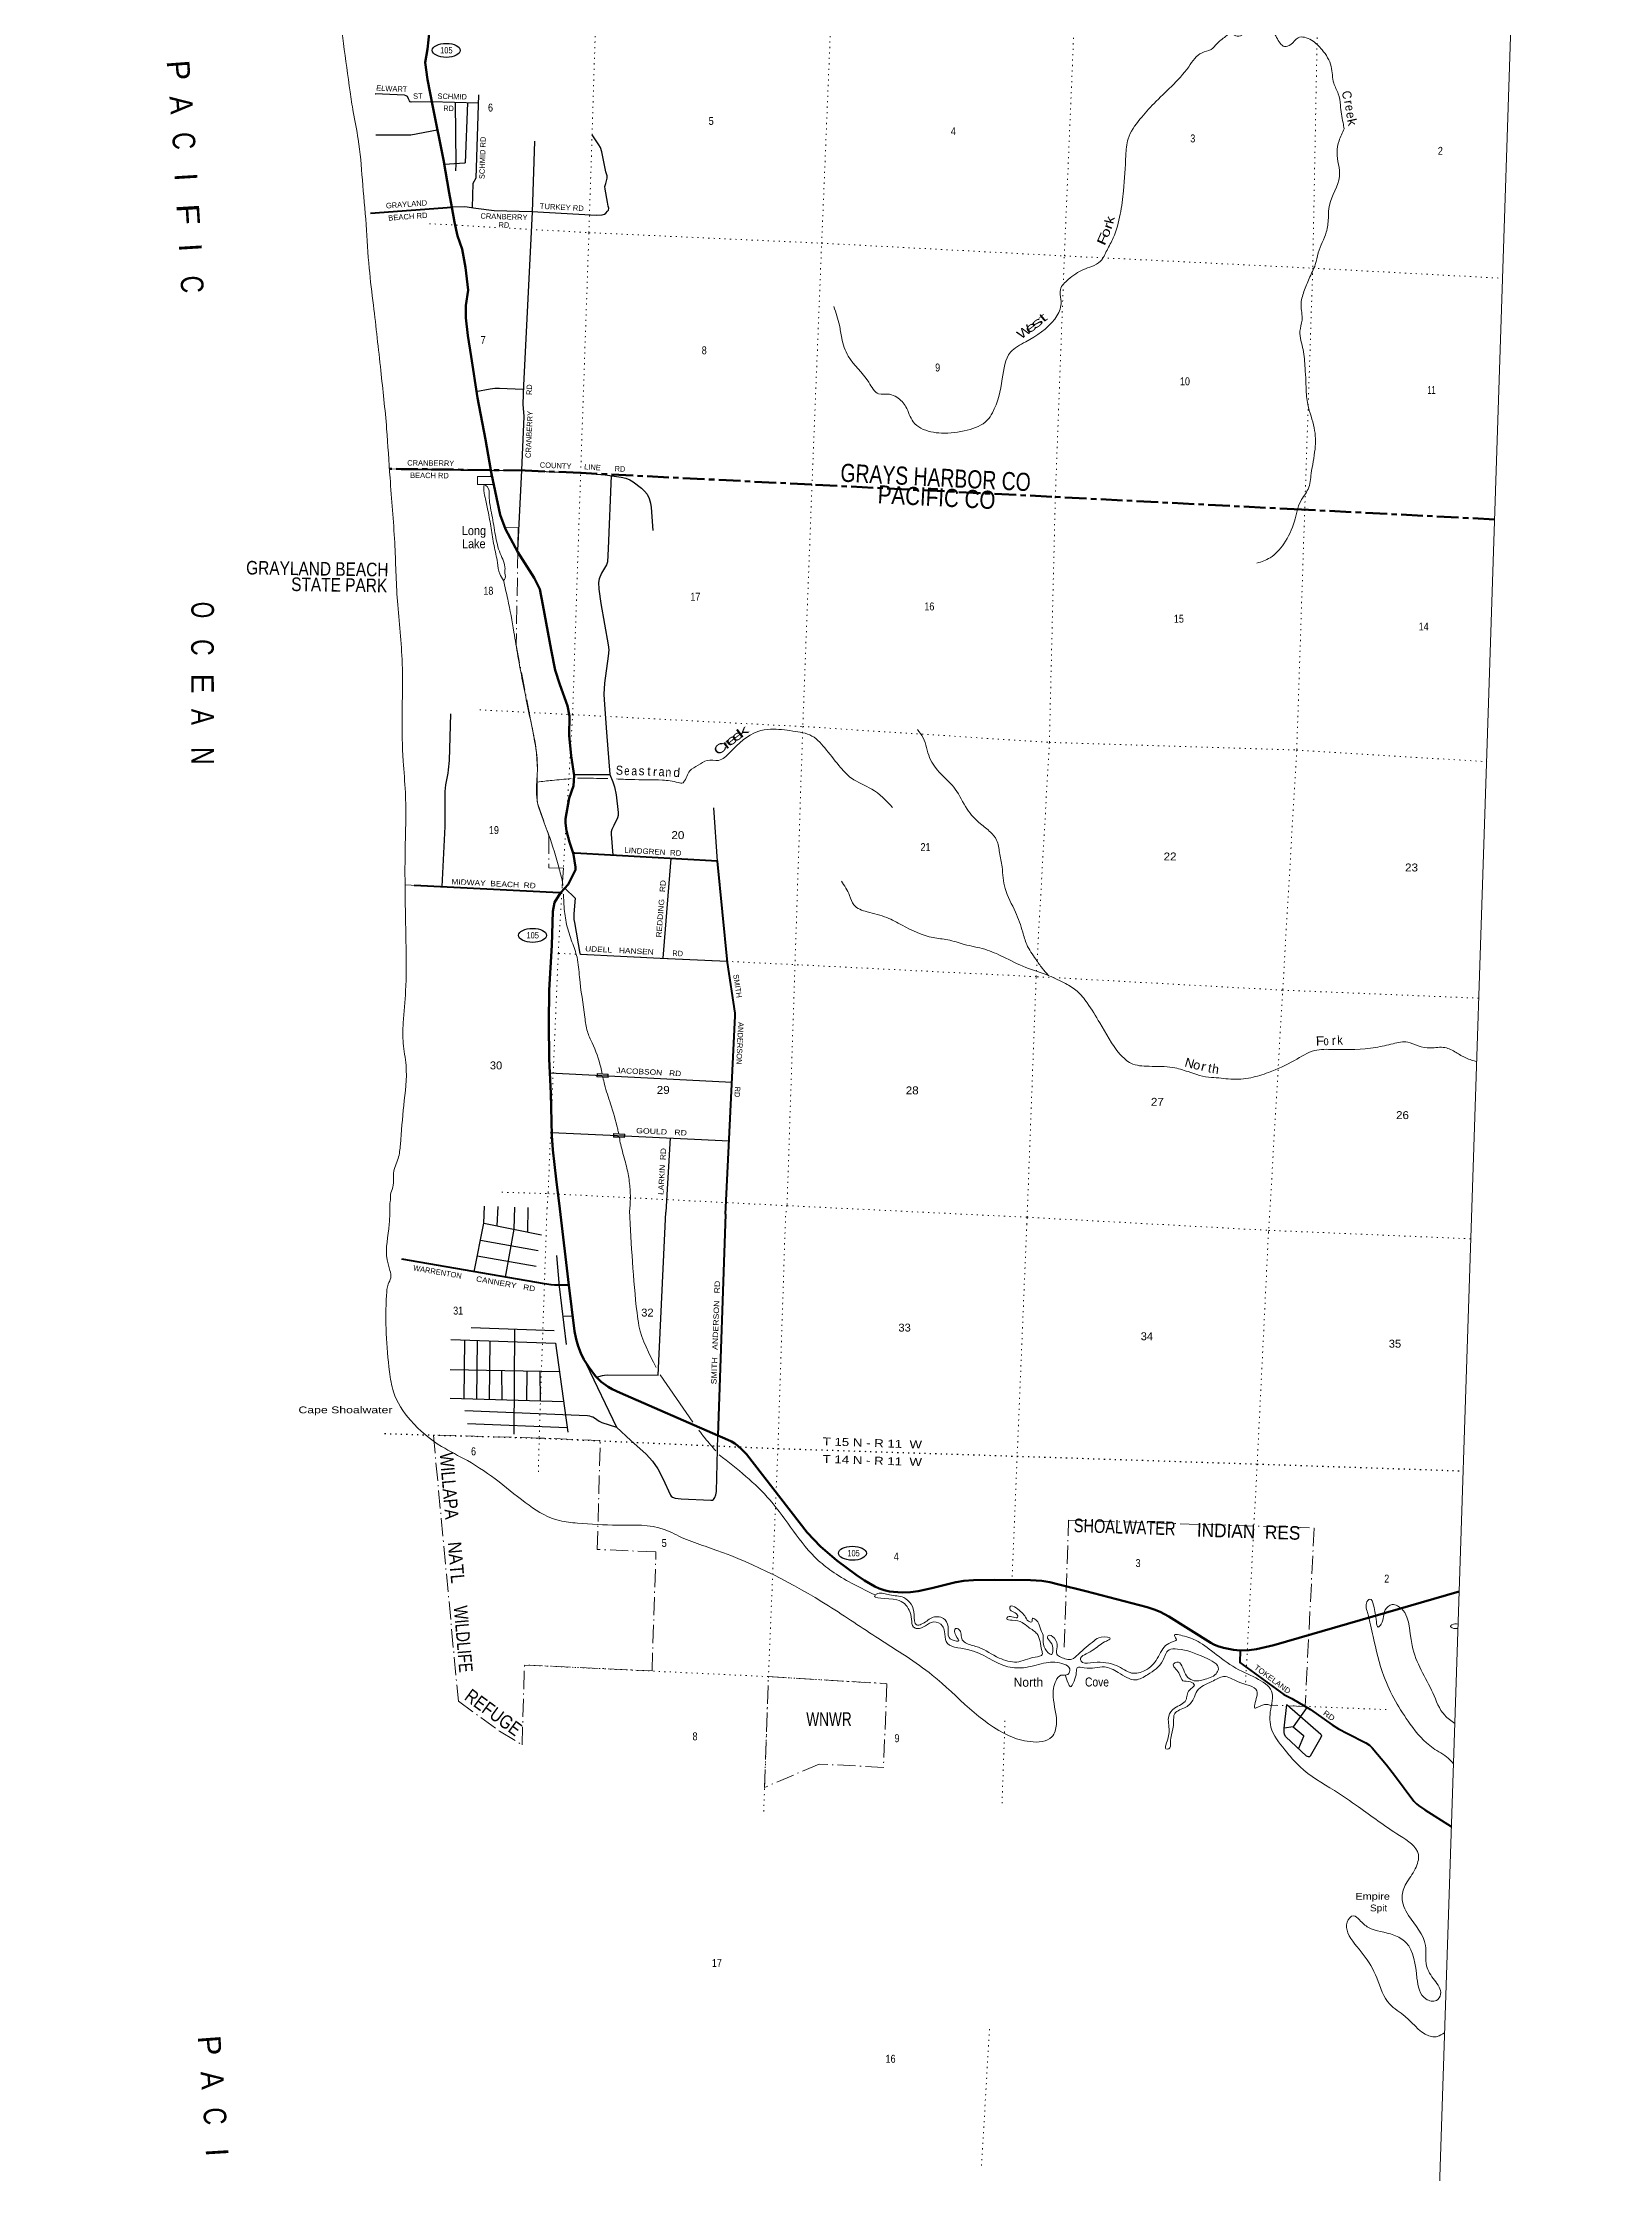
# Model space of a CAD drawing. Header units: feet. Extents: x -820980 to -751810, y -353855 to -168743.
# Drawn here: x -786395 to -751810, y -283050 to -235966 of the extents above; entities that cross this region are included whole.
import ezdxf
from ezdxf.enums import TextEntityAlignment as Align

# ---------------------------------------------------------------- set-up
doc = ezdxf.new("R2010")
doc.units = ezdxf.units.FT
doc.header["$LTSCALE"] = 80
for name, pattern in [('DOT_DASHED', [7.7, 5, -1.2, 0.3, -1.2]), ('DOTTED', [1.5, 0.3, -1.2]), ('LONG_DASH_SHORT_DASH', [9.9, 6, -1.2, 1.5, -1.2])]:
    doc.linetypes.add(name, pattern=pattern)
for name, color, linetype, lineweight in [('11', 7, 'LONG_DASH_SHORT_DASH', 60), ('17', 7, 'Continuous', 25), ('23', 7, 'Continuous', 70), ('26', 7, 'Continuous', 40), ('29', 7, 'Continuous', 25), ('31', 7, 'Continuous', 13), ('39', 7, 'Continuous', 13), ('4', 7, 'Continuous', 13), ('44', 7, 'DOT_DASHED', 13), ('6', 7, 'DOTTED', 25), ('7', 7, 'DOTTED', 13)]:
    doc.layers.add(name, color=color, linetype=linetype, lineweight=lineweight)
for name, color, linetype in [('12', 7, 'Continuous'), ('27', 7, 'Continuous'), ('30', 7, 'Continuous'), ('41', 7, 'Continuous'), ('42', 7, 'Continuous')]:
    doc.layers.add(name, color=color, linetype=linetype)

msp = doc.modelspace()

# ---------------------------------------------------------------- linework, layer by layer
at = {"layer": '11'}
msp.add_line((-775725.71, -245420.75), (-778729.5, -245382.99), dxfattribs=at)
msp.add_lwpolyline([(-754306.38, -246500.96), (-758573.43, -246283.94), (-764085.97, -246001.03), (-769389.8, -245731.93), (-774502.95, -245473.96), (-775725.71, -245420.75)], dxfattribs=at)
at = {"layer": '17'}
for centre in [(-777473.61, -236136.52), (-775565.72, -255692.48), (-768496.96, -269346)]:
    msp.add_ellipse(centre, major_axis=(309.24, -1), ratio=0.500121, dxfattribs=at)
at = {"layer": '23'}
msp.add_line((-774966.5, -261732.9), (-774760.59, -263423.14), dxfattribs=at)
for points in [[(-777350.86, -239598.41), (-777410.2, -239281.95), (-777537.55, -238558.7), (-777769.87, -237384.36), (-777889.64, -236778), (-777936.07, -236408.7), (-777887.49, -236107.92), (-777846.6, -235696.29)], [(-776486.27, -245413.72), (-776605.42, -244733.19), (-776784.91, -243815.59), (-776920.3, -242903), (-776996.86, -242438.46), (-777042.86, -242049.05), (-777042.99, -241771.34), (-776987.62, -241434.48), (-777045.33, -240934.14), (-777119.2, -240532.04), (-777223.4, -240233.91), (-777287.44, -239936.67), (-777350.86, -239598.41)], [(-774666.82, -253876.23), (-774746.33, -253630.81), (-774816.53, -253380.65), (-774839.95, -253212.18), (-774839.75, -253120.54), (-774755.85, -252658.62), (-774661.75, -252391.04), (-774648.85, -252161.91), (-774709.98, -251727.9), (-774758.68, -251276.05), (-774747.58, -250847.65), (-774797.04, -250621.17), (-774965.83, -250146.54), (-775067.73, -249834.38), (-775156.68, -249385.66), (-775338.57, -248391.55), (-775407.56, -248043.89), (-775530.83, -247791.63), (-775892.59, -247224.19), (-776165.15, -246715.06), (-776279.06, -246400.62), (-776472.78, -245490.76), (-776486.27, -245413.72)], [(-774946.68, -254751.57), (-774942.81, -254745.35), (-774778.36, -254571.9), (-774616.89, -254244.6), (-774613.44, -254187.16), (-774657.68, -253904.44), (-774666.82, -253876.23)], [(-774966.5, -261732.9), (-775041.07, -261082.19), (-775115.67, -260430.54), (-775141.07, -260112.02), (-775163.67, -259187.84), (-775201.6, -258418.27), (-775207.01, -257631.31), (-775195.67, -256907.1), (-775142.4, -255912.15), (-775116.49, -255164.11), (-775082.22, -254969.67), (-774946.68, -254751.57)], [(-774760.59, -263423.14), (-774636.42, -264442.38), (-774602.65, -264613.69), (-774556.29, -264768.49), (-774500.53, -264924.67), (-774431.11, -265063.57), (-774314.06, -265244.53), (-774171.98, -265431.12), (-774052.11, -265559.95), (-773896.71, -265671.01), (-773806.22, -265717.79), (-773630.33, -265804.29), (-771473.04, -266744.06)], [(-771473.04, -266744.06), (-771319.8, -266810.81), (-771171.78, -266878.28), (-771094.08, -266924.93), (-771034.2, -266969.18), (-770929.81, -267058.2), (-770839.88, -267157.37), (-769494.42, -268890.95), (-769200.58, -269198.46), (-768844.38, -269505.58), (-768416.06, -269824.63), (-768229.28, -269951.42), (-768000.21, -270080.97), (-767905.17, -270122.45), (-767794.18, -270160.22), (-767678.74, -270189.09), (-767587.72, -270202.42), (-767394.59, -270215.75), (-767212.91, -270208.09), (-767039.41, -270184.65), (-766737.5, -270120.23), (-766207.34, -269982.63), (-766205.33, -269982.68), (-766031.57, -269955.86), (-765817.96, -269938.41), (-765351.06, -269930.41), (-764560.71, -269938.86), (-764307.73, -269957.51), (-764131.31, -269986.96), (-763937.53, -270033.54), (-763333.95, -270186.07), (-761981.11, -270537.19), (-761825.93, -270587.81), (-761691.62, -270642.24), (-761505.56, -270740.74), (-760571.14, -271326.53), (-760510.63, -271361.93), (-760417.39, -271401.92), (-760293.07, -271437.46), (-760071.08, -271481.88), (-759923.27, -271493.56)], [(-759923.27, -271493.56), (-759902.37, -271495.21), (-759729.22, -271486.33), (-759562.87, -271465.42), (-759182.45, -271378.7), (-755088.79, -270192.58)]]:
    msp.add_lwpolyline(points, dxfattribs=at)
at = {"layer": '26'}
for p, q in [((-779144.14, -239736.63), (-777350.86, -239598.41)), ((-778472.32, -245392.21), (-776486.27, -245413.72)), ((-771298, -261856.99), (-771473.04, -266744.06))]:
    msp.add_line(p, q, dxfattribs=at)
for points in [[(-771298, -261856.99), (-771089.82, -257470.82), (-771090.59, -257412.44), (-771253.76, -256293.97), (-771481.5, -254051.16), (-774629.45, -253878.28), (-774666.82, -253876.23)], [(-774946.68, -254751.57), (-774971.48, -254750.36), (-778185.19, -254593.15)], [(-774760.59, -263423.14), (-775081.07, -263422.8), (-775153.03, -263418.22), (-775305.47, -263396.4), (-778455.9, -262848.67)], [(-759923.27, -271493.56), (-759932.18, -271760.34), (-758962.35, -272471.21), (-758783.66, -272554.62), (-758372.16, -272801.39), (-757890.96, -273139.47), (-757754.44, -273226.88), (-757554.13, -273328.99), (-757149.62, -273537.34), (-757070.83, -273587.51), (-757005.81, -273645.94), (-756690.31, -274018.83), (-756513.67, -274249.05), (-756085.05, -274822.25), (-756030.25, -274880.18), (-755981.21, -274921.69), (-755847.01, -275013.93), (-755260.2, -275382.84)]]:
    msp.add_lwpolyline(points, dxfattribs=at)
at = {"layer": '29'}
for p, q in [((-774651.44, -252134.95), (-773858.26, -252139.52)), ((-771481.5, -254051.16), (-771561.08, -252876.18)), ((-772510.25, -253995.48), (-772685.05, -256194.21)), ((-775187.8, -258730.11), (-773889.46, -258795.84)), ((-773889.46, -258795.84), (-771159.27, -258934.06)), ((-772523.26, -260170.52), (-772623.34, -261807.76)), ((-776344.62, -262114.35), (-776326.14, -261686.76)), ((-775671.17, -262249.86), (-775660.02, -261709.38)), ((-776646.46, -262053.61), (-775367.21, -262311.02)), ((-776719.46, -262425.47), (-775444.52, -262657.15)), ((-776787.59, -262772.5), (-775484.73, -263002.38)), ((-774898.9, -264099.17), (-774677.08, -264108.65)), ((-775090.57, -264434.15), (-776925.09, -264367.73)), ((-775965.6, -264402.47), (-775982.33, -266716.03)), ((-777070.51, -264635.87), (-777081.42, -265927)), ((-776793.41, -264645.31), (-776801.25, -265935.8)), ((-776507.05, -264655.08), (-776522.67, -265944.56)), ((-777389.46, -265283.1), (-774970.87, -265328.85)), ((-776248.87, -265304.68), (-776243.46, -265953.33)), ((-775693.08, -265315.19), (-775696.37, -265970.52)), ((-775401.49, -265320.71), (-775397.99, -265979.9)), ((-777387.75, -265917.37), (-774879.15, -265996.2)), ((-777004.56, -266479.64), (-774800.87, -266565.8))]:
    msp.add_line(p, q, dxfattribs=at)
for points in [[(-776767.55, -237301.31), (-777815.82, -237276.69), (-778245.94, -237279.25), (-778271.63, -237271.59), (-778283.51, -237250.25), (-778306.68, -237205.46), (-778327.75, -237156.7), (-778357.49, -237137.93), (-778399.46, -237126.94), (-779042, -237100.65), (-779039.99, -237100.7)], [(-777005.27, -237299.02), (-777058.53, -238619.6), (-777072.84, -238631.36), (-777511.6, -238661.9)], [(-777275, -237292.16), (-777258.12, -238649.4), (-777271.28, -238796.01)], [(-776759.36, -237116.93), (-776816.57, -238961.02), (-776889.35, -239076.13), (-776897.83, -239608.48)], [(-777672.74, -237898.11), (-778259.38, -238007.44), (-779029.19, -238012.55), (-779027.14, -238010.58)], [(-775521.1, -238144.47), (-775572.51, -239715), (-775766.16, -243538.28), (-775780.97, -243952.5), (-775756.65, -244226.73), (-775809.95, -245412.85), (-775895.84, -247187.89), (-775904.38, -247211.85)], [(-774151.01, -239778.64), (-774027.29, -239772.39), (-773976.22, -239758.46), (-773943.72, -239735.23), (-773906.58, -239693.43), (-773888, -239665.56), (-773883.36, -239623.75), (-773892.65, -239581.95), (-773906.58, -239489.05), (-773962.29, -239205.72), (-773966.93, -239145.34), (-773948.36, -239080.31), (-773920.5, -238959.54), (-773920.5, -238908.45), (-773943.72, -238820.2), (-774031.93, -238378.94), (-774064.43, -238286.04), (-774101.57, -238225.66), (-774250.87, -238005.13)], [(-777350.86, -239598.41), (-777338.52, -239597.46), (-777061.27, -239589.04), (-776818.56, -239623.05), (-776415.7, -239674.22), (-775578.23, -239700.79), (-774151.01, -239778.64)], [(-776816.12, -243676.05), (-776501.88, -243616), (-776399.74, -243602.07), (-776292.96, -243602.07), (-775782.25, -243625.29)], [(-776486.27, -245413.72), (-775798.06, -245421.17), (-775088.61, -245447.26), (-774455.44, -245476.99), (-773963.98, -245513.57)], [(-773828.79, -245534.05), (-773892.63, -247154.2), (-773911.19, -247439.86), (-773929.77, -247507.21), (-774041.2, -247693.01), (-774092.26, -247811.45), (-774106.2, -247897.38), (-774101.54, -248041.36), (-774059.77, -248361.87), (-773892.63, -249272.26), (-773883.32, -249386.06), (-773892.63, -249523.08), (-773976.2, -250117.63), (-773990.11, -250363.8), (-773985.49, -250489.21), (-773929.77, -251204.52), (-773858.26, -252139.52)], [(-773963.98, -245513.57), (-773604.78, -245567.98), (-773502.65, -245590.05), (-773414.43, -245628.36), (-773344.79, -245673.65), (-773159.07, -245811.84), (-773089.44, -245878.03), (-773036.04, -245944.21), (-772991.94, -246040.6), (-772961.75, -246141.62), (-772945.51, -246240.33), (-772908.11, -246744.83)], [(-777563.03, -254616.46), (-777495.42, -253287.75), (-777500.07, -252514.38), (-777486.13, -252368.07), (-777430.42, -252107.95), (-777421.14, -252035.95), (-777402.56, -251829.26), (-777375.2, -250799.6)], [(-773858.26, -252139.52), (-773790.47, -252298.4), (-773757.98, -252414.52), (-773720.83, -252591.02), (-773674.41, -252976.55), (-773674.41, -253046.22), (-773688.33, -253092.67), (-773771.9, -253264.53), (-773813.69, -253352.78), (-773827.62, -253408.52), (-773827.62, -253459.61), (-773792.24, -253924.26)], [(-774852.56, -254652.39), (-774621.97, -254873.19), (-774651.32, -255214.65), (-774650.42, -255266.99), (-774649.99, -255341.46), (-774641.35, -255408.06), (-774524.01, -256090.17), (-774501.15, -256110.75), (-772749.05, -256198.78), (-771263.26, -256262.81)], [(-775143.93, -260045.65), (-773525.93, -260122.74), (-771220.9, -260232.57)], [(-776857.12, -263126.63), (-776646.46, -262053.61), (-776629.94, -261676.43)], [(-776162.02, -263247.48), (-775970.83, -262188.87), (-775958.22, -261699.26)], [(-774150.16, -265454.57), (-774019.05, -265418.99), (-773972.35, -265411.2), (-773911.38, -265405.77), (-772791.55, -265409.52), (-772623.34, -261807.76)], [(-775036.46, -262770.71), (-774980.06, -263449.46), (-774820, -264730.71)], [(-777370.14, -264625.65), (-775056.68, -264704.53), (-774786.15, -266672.87)], [(-774380.27, -265157.58), (-773710.17, -266560.34), (-773393.12, -266852.87), (-773052.32, -267156.44), (-772915.26, -267308.67), (-772799.08, -267484.37), (-772686.46, -267697.91), (-772515.35, -268066.48), (-772500.2, -268087.38), (-772474.26, -268108.15), (-772411.01, -268129.14), (-772278.51, -268140.83), (-771629.26, -268176.63), (-771589.66, -268170.45), (-771568.91, -268157.47), (-771538.22, -268114.29), (-771511.84, -268056.24), (-771500.79, -267979.42), (-771473.04, -266744.06)], [(-777064.04, -266194.12), (-774348.99, -266306.23), (-774309.6, -266311.91), (-774268.09, -266322.3), (-774231.77, -266335.27), (-774195.77, -266354.93), (-774093.82, -266427.53), (-774037.21, -266457.27), (-773710.17, -266560.34)], [(-758890.68, -272693.13), (-758144.34, -273345.19), (-758134.14, -273361.82), (-758131.54, -273379.99), (-758143.1, -273417.5), (-758378.61, -273830.89), (-758393.55, -273842.02), (-758416.89, -273842.02), (-758457.04, -273827.53), (-758914.96, -273403.35), (-758948.68, -273351.43), (-758956.46, -273302.11), (-758950.03, -273210.53), (-758896.56, -272688.86)], [(-758451.04, -272754.08), (-758751.48, -273180.89), (-758950.03, -273210.53)], [(-758751.48, -273180.89), (-758533.63, -273364.41), (-758523.25, -273377.39), (-758528.44, -273395.56), (-758639.19, -273658.8)]]:
    msp.add_lwpolyline(points, dxfattribs=at)
at = {"layer": '31'}
for p, q in [((-774140.81, -258745.77), (-773891.12, -258758.09)), ((-773891.12, -258758.09), (-773894.8, -258832.99)), ((-773777.14, -260073.8), (-773527.36, -260083.94)), ((-773527.36, -260083.94), (-773530.38, -260158.87))]:
    msp.add_line(p, q, dxfattribs=at)
for points in [[(-773894.8, -258832.99), (-774144.5, -258820.68), (-774140.81, -258745.77)], [(-773530.38, -260158.87), (-773780.18, -260148.73), (-773777.14, -260073.8)]]:
    msp.add_lwpolyline(points, dxfattribs=at)
for points in [[(-774133.2, -258754.15), (-774136.11, -258813.07), (-773902.4, -258824.6), (-773899.5, -258765.69)], [(-773769.46, -260082.11), (-773771.86, -260141.05), (-773538.05, -260150.55), (-773535.67, -260091.61)]]:
    msp.add_lwpolyline(points, close=True, dxfattribs=at)
at = {"layer": '39'}
msp.add_line((-772025.36, -266451.13), (-772742.04, -265405.37), dxfattribs=at)
for points in [[(-783400.14, -215641.76), (-783204.5, -216377.62), (-782957.26, -217512.04), (-782703.06, -218696.92), (-782462.78, -219875.45), (-782236.57, -221053.67), (-782036.9, -222062.27), (-781805.69, -223288.9), (-781632.31, -224304.97), (-781445.29, -225246.87), (-781227.5, -226443.02), (-780703.25, -229392.7), (-780560.69, -230440.28), (-780384.57, -231516.78), (-780142.18, -233258.83), (-779977.77, -234318.97), (-779864.49, -235041.91), (-779743.85, -235986.37), (-779597.61, -237050.13), (-779530.7, -237496.35), (-779418.92, -238100.52), (-779327.39, -238996.05), (-779243.93, -239987.99), (-779175.94, -240951.41), (-779082.75, -241768.49), (-778920.42, -243210.93), (-778790.96, -244497.7), (-778715.54, -245584.04), (-778613.17, -247011.08), (-778552.23, -248306.39), (-778446.75, -249681.17), (-778449.44, -250850.3), (-778424.28, -251842.97), (-778376.69, -252536.28), (-778381.48, -253803.98), (-778362.81, -255955.63), (-778371.24, -256921.39), (-778424.43, -257628.57), (-778423.9, -258077.34), (-778361.91, -258565.71), (-778412.83, -259450.04), (-778487.42, -260313.71), (-778536.18, -260622.54), (-778639.55, -260948.27), (-778638.91, -261107.27), (-778671.34, -261309.8), (-778708.6, -261455.88), (-778711.16, -261576.57), (-778721.58, -261604.82)], [(-759459.43, -235404.96), (-759279.38, -235605.84), (-759119.78, -235850.85), (-758945.15, -236049.92), (-758809.62, -236008.64), (-758647.65, -235857.27), (-758351.38, -235912.12), (-758114.73, -236124.63), (-757913.55, -236493.32), (-757857.12, -236864.85), (-757757.49, -237094.45), (-757710.64, -237349.05), (-757652.54, -237736.71), (-757624.38, -237868.64)], [(-759658.64, -235528.83), (-759831.48, -235674.12), (-759892.42, -235799.56), (-760025.34, -235812.72), (-760116.71, -235762.4), (-760246.72, -235827.94), (-760441.13, -235992.68), (-760568.32, -236114.64), (-760768.85, -236188.69), (-761062.8, -236498.13), (-761445.81, -236932.38), (-761829.59, -237308.26), (-762140.42, -237655.57), (-762402.95, -238094.5), (-762452.85, -238457.64), (-762503.6, -239239.33), (-762576.92, -239758.92), (-762730.64, -240278.74), (-762869.06, -240551.37), (-763014.96, -240797.68), (-763204.29, -240912.23), (-763388.58, -240978.58), (-763724.84, -241198.55), (-763898.35, -241420.1), (-763889.03, -241643.68), (-763887.74, -241772.5), (-764024.75, -242073.34), (-764666.5, -242578.34), (-765000.88, -242804.38), (-765184.3, -243398.01), (-765403.09, -244143.79), (-765517.16, -244310.3), (-765957.92, -244529.97), (-766528.01, -244593.83), (-766981.9, -244485.19), (-767153.75, -244344.54), (-767313.52, -244012.99), (-767512.05, -243803.34), (-767679.46, -243737.25), (-767916.36, -243725.97), (-768136.05, -243471.58), (-768587.99, -242892.08), (-768732.33, -242496.47), (-768784.48, -242207.55), (-768908.48, -241800.31)], [(-757624.38, -237868.64), (-757739.37, -238135.26), (-757785.01, -238391.83), (-757729.95, -238922.31), (-757954.47, -239559.29), (-757976.6, -239844.56), (-758023.31, -240151.42), (-758199.85, -240610.37), (-758265.66, -240870.52), (-758400.79, -241177.44), (-758517.5, -241468.67), (-758580.01, -241763.11), (-758558.97, -242097.63), (-758604.4, -242344.15), (-758534.63, -242750.18), (-758491.03, -243157.64), (-758472.94, -243441.79), (-758470.28, -243600.83), (-758431.76, -243963.91), (-758289.9, -244476.18), (-758271.85, -244951.5), (-758355.55, -245486.96), (-758425.16, -245831.55), (-758587.56, -246097.62), (-758727.65, -246543.28), (-758961.28, -247041.21), (-759265.23, -247348.42), (-759555.17, -247468.79)], [(-776206.73, -247852.74), (-776292.69, -247706.36), (-776341.63, -247455.74), (-776418.06, -247079.75), (-776482.31, -246697.98), (-776552.42, -246308.04), (-776616.54, -246014.83), (-776646.25, -245804.88), (-776634.84, -245740.74), (-776571.28, -245776.36), (-776525.2, -245972.58), (-776464.07, -246406.59), (-776387.13, -246853.03), (-776279.11, -247255.88), (-776173.71, -247592.27), (-776177.81, -247690.79), (-776182.72, -247827.52), (-776192.98, -247837.36), (-776206.73, -247852.74)], [(-776206.73, -247852.74), (-776115.61, -248263.68), (-775976.3, -248991.22), (-775889.13, -249524.42), (-775675.36, -250625.9), (-775555.25, -251216.17), (-775466.89, -251787.63), (-775462.68, -252158), (-775466.26, -252705.29), (-775418.08, -252897.53), (-775239.5, -253384.45), (-775107, -253769.74), (-774987.23, -254186.94), (-774905.89, -254520.78), (-774895.08, -254594.07)], [(-773709.76, -252237.44), (-773394.68, -252250.02), (-772695.6, -252263.47), (-772345.06, -252317.51), (-772240.65, -252321.83), (-772226.29, -252308.06), (-772090.38, -252059.52), (-771902.81, -251932.86), (-771709.63, -251826.45), (-771454.4, -251826.06), (-771203.53, -251652.51), (-770584.73, -251187.24), (-770308.38, -251139.02), (-769814.83, -251178.11), (-769391.11, -251288.1), (-769068.08, -251597.1), (-768756.76, -251984.33), (-768516.6, -252221.06), (-768069.51, -252460.36), (-767607.91, -252869.03)], [(-767060.79, -251140.41), (-766934.15, -251328.35), (-766790.7, -251766.2), (-766537.12, -252128), (-766222.59, -252458.95), (-765962.68, -252901.39), (-765664.14, -253227.96), (-765444.97, -253411.91), (-765308.07, -253590.01), (-765245.54, -253863.07), (-765187.96, -254180.29), (-765167.01, -254424.25), (-765121.74, -254658.69), (-764891.62, -255178.95), (-764732.23, -255623.18), (-764643.54, -255894.8), (-764441.46, -256221.26), (-764300.97, -256419.56), (-764164.03, -256577.32)], [(-775459.77, -252304.97), (-775133.42, -252267.91), (-774715.9, -252229.72)], [(-774571.5, -252222.53), (-774013.15, -252226.28), (-773898.72, -252230)], [(-768739.63, -254492.14), (-768559.51, -254812.07), (-768463.47, -255021.47), (-768169.25, -255172.87), (-767735.88, -255301.18), (-767397.77, -255467.64), (-766712.27, -255742.4), (-766387.75, -255791.83), (-766024.13, -255892.44), (-765570.24, -256001.09), (-765163.79, -256167.05), (-764666.34, -256401.42), (-764151.72, -256583.86), (-763787.62, -256756.92), (-763527.98, -256927.68), (-763308.38, -257186.1), (-763028.34, -257626.97), (-762582.72, -258315), (-762341.84, -258517.54), (-761939.37, -258586.81), (-761413.38, -258612.53), (-761077.71, -258704.47), (-760561.93, -258832.6), (-760559.92, -258832.64), (-760134.67, -258870.22), (-759689.84, -258837.8), (-759303.58, -258723.59), (-758727.21, -258458.63), (-758278.37, -258237.13), (-757871.93, -258213.92), (-756928.43, -258168.38), (-756544.85, -258086.3), (-756222.6, -258053.18), (-755995.23, -258134.68), (-755722.85, -258178.94), (-755401.2, -258173.98), (-755154.3, -258282.07), (-754941.75, -258399.47), (-754810.16, -258448.66), (-754702.14, -258480.49)], [(-774883.03, -254779.72), (-774869.2, -255064.94), (-774813.12, -255452.56), (-774694.68, -255837.53), (-774583.33, -256178.07), (-774528.31, -256615.98), (-774410.36, -257498), (-774354.84, -257817.18), (-774247.68, -258071.1), (-774058.12, -258608.57), (-774025.25, -258749.31)], [(-774010.46, -258827.84), (-773973.74, -258988.77), (-773844.1, -259414.24), (-773683.17, -259975.23), (-773661.47, -260073.24)], [(-773647.22, -260157.1), (-773617.98, -260312.74), (-773511.8, -260707.5), (-773440.63, -261047.16), (-773405.66, -261388.02), (-773408.9, -261635.47), (-773421.1, -261782.61)], [(-778721.58, -261604.82), (-778733.88, -262075.75), (-778778.17, -262861.13), (-778717.43, -263096.97), (-778699.94, -263258.62), (-778754.13, -263401.24), (-778794.38, -263645.02), (-778727.17, -265335.56), (-778640.87, -265781.67), (-778262.08, -266408.75), (-777577.26, -266986.01), (-777006.36, -267299.1), (-776305.01, -267768.41), (-775643.91, -268286.36), (-774967.41, -268625.91), (-774575.07, -268680.21), (-773689.12, -268724.59), (-772654.25, -268819.32), (-772221.66, -269020.12), (-771989.83, -269110.09), (-771511.53, -269276.55), (-769025.8, -270509.03), (-767908.41, -271238.81), (-766731.61, -272041.43), (-765029.35, -273380.59), (-764569.66, -273510.08), (-764086.21, -273405.18), (-763986.36, -273131.66), (-764059.76, -272519.11), (-763994.53, -272157.68), (-763889.16, -272043.31), (-763733.34, -272023.55), (-763694.04, -271900.43), (-763820.61, -271796.67), (-764213.86, -271764.46), (-764665.07, -271868.67), (-765059.05, -271854.53), (-765953.21, -271471.86), (-766425.15, -271297.61), (-766458.33, -271076.98), (-766505.62, -270954.34), (-766703.2, -270863.76), (-766883.86, -270948.89), (-767061.52, -271010), (-767144.69, -270976.42), (-767189.82, -270801.56), (-767346.82, -270459.18), (-767516.59, -270377.78), (-767993.36, -270271.73), (-767935.6, -270237.89), (-767675.85, -270267.86), (-767361.46, -270325.81), (-767198.35, -270471.3), (-767131.58, -270707.39), (-767080.31, -270928.76), (-766973.14, -270917.06), (-766743.68, -270771.57), (-766484.68, -270788.23), (-766383.27, -270965.39), (-766361.13, -271209.71), (-766193.29, -271289.01), (-766157.19, -271292.5), (-766214.03, -271157.4), (-766216.11, -271012.48), (-766142.33, -271029.58), (-766069.2, -271257.89), (-765969.85, -271338.41), (-765709.73, -271425.51), (-765252.41, -271661.52), (-764865.5, -271749.81), (-764460.44, -271641.69), (-764298.94, -271581.93), (-764311.46, -271494.91), (-764413.2, -271130.65), (-764606.29, -270979.91), (-764746.93, -270875.57), (-764962.41, -270828.51), (-765081.5, -270787.42), (-765057.9, -270752.18), (-764846.72, -270756.81), (-764843.63, -270730.79), (-765018.3, -270572.75), (-765003.84, -270515.01), (-764878.72, -270556.35), (-764669.78, -270762.06), (-764573.35, -270864.58), (-764531.06, -270864.3), (-764517.87, -270788.4), (-764440.57, -270817.72), (-764345.27, -270996.64), (-764279.54, -271160.27)], [(-772834.65, -265240.01), (-773213.59, -264318.41), (-773256.26, -264035.03), (-773421.1, -261782.61)], [(-771518.49, -267084.3), (-771750.1, -266810.52), (-771892.35, -266625.15)], [(-767992.56, -270267.86), (-768902.98, -269775.78), (-769250.11, -269504.05), (-770316.63, -268174.87), (-771438.94, -267170.76)], [(-755178.12, -273107.86), (-755406.12, -272928.23), (-755667.61, -272434.71), (-756127.5, -271381.86), (-756449.8, -270507.65), (-756567.54, -270482.7), (-756719.22, -270597.19), (-756810.68, -270911.28), (-756875.88, -270979.01), (-756915.21, -270858.71), (-756978.68, -270494.01), (-757057.63, -270358), (-757103.17, -270388.32), (-757112.33, -270659.52), (-756987.15, -271187.69), (-756749.5, -272064.46), (-756167.03, -273122.34), (-755663.43, -273651.94), (-755326.45, -273876.98), (-755214.94, -273992.38)], [(-764279.54, -271160.27), (-764166.57, -271545.11), (-764089.51, -271580.46), (-764067.87, -271494.84), (-764114.59, -271309.86), (-764184.32, -271194.35), (-764171.1, -271166.73), (-764032.66, -271226.72), (-763971.86, -271412.28), (-763974.71, -271579.13), (-763892.7, -271640.83), (-763649.01, -271687.03), (-763505.78, -271582.26), (-763153.14, -271280.89), (-762998.85, -271200.71), (-762796.87, -271233.13), (-762883.59, -271285.9), (-763019.88, -271368.83), (-763328.1, -271569.43), (-763452.82, -271664.9), (-763443.41, -271729.66), (-763237.57, -271766.26), (-762709.92, -271810.02), (-762524.32, -271898.1), (-762360.82, -271985.27), (-762059.47, -271951.36), (-761784.01, -271715.22), (-761575.24, -271387.83), (-761410.57, -271300.03), (-761336.4, -271258.82), (-761376.89, -271166.63), (-761160, -271179.55), (-760856.9, -271298.59), (-759952.5, -271921.07), (-759209.07, -272492.69), (-759241.02, -272730.77), (-759245.75, -273187.22), (-758936.35, -273690.75), (-758601.64, -274068.59), (-757844.08, -274590.5), (-757313.35, -274950.22), (-756401.4, -275585.07), (-755987.71, -276000.35), (-756055.3, -276321.45), (-756257.96, -276647.08), (-756346.58, -276941.18), (-756204.37, -277349.34), (-755827.23, -278016.58), (-755805.33, -278462.06), (-755631.34, -278783.01), (-755495.12, -279092.36), (-755587.34, -279229.4), (-755819.47, -279195.74), (-756017.98, -278736.99), (-756263.28, -277948.41), (-756532.24, -277782.49), (-757091.01, -277614.74), (-757289.47, -277447.68), (-757418.55, -277355.89), (-757563.34, -277498.81), (-757544.73, -277730.92), (-757206.2, -278211.5), (-756907.52, -278730.69), (-756619.52, -279313.81), (-756278.25, -279581.28), (-755666.67, -280030.81), (-755569.79, -280024.73), (-755412.09, -279940.56)], [(-755113.26, -270915.17), (-755247.05, -270925.1), (-755278.77, -270962.02), (-755237.89, -270995.88), (-755114.77, -271006.41)], [(-763794.14, -272036.73), (-763727.38, -272220.93), (-763680.12, -272295.29), (-763598.53, -272171.9), (-763548.46, -271982.85), (-763525.99, -271877.15), (-763371.16, -271881.49), (-762927.28, -271857.44), (-762620.24, -271978.66), (-762236.57, -272145.26), (-761974.19, -272031.3), (-761637.21, -271719.22), (-761498.66, -271483.5), (-761310.6, -271463.05), (-760708.36, -271650.69), (-760406.86, -271906.46), (-760459.4, -272008.92), (-760740.61, -272140.21), (-760868.63, -272169.16), (-761016.27, -272136.96), (-761134.15, -272017.46), (-761326.54, -271752.08), (-761396.69, -271793.46), (-761281.96, -271989.27), (-761192.53, -272163.93), (-761024.37, -272186.92), (-760938.76, -272258.82), (-761047.98, -272369.01), (-761125.59, -272591.14), (-761374.53, -272770.03), (-761504.49, -272943.74), (-761493.62, -273266.05), (-761567.16, -273584.9), (-761566.45, -273665.4), (-761506.24, -273669.88), (-761467.88, -273520.58), (-761441.07, -273358.73), (-761397.5, -273082.91), (-761373.39, -272888.76), (-761126.01, -272748.03), (-760957.37, -272563.84), (-760873.55, -272386.22), (-760553.1, -272182.1), (-760290.89, -272072.15), (-759971.47, -272185.83), (-759558.97, -272385.81), (-759603.79, -272691.75), (-759602.83, -272766.22), (-759535.68, -272748.86), (-759341.86, -272686.4), (-759241.44, -272712.56)]]:
    msp.add_spline(points, degree=3, dxfattribs=at)
at = {"layer": '4'}
msp.add_lwpolyline([(-814434.73, -168743.41), (-783122.91, -169842.15), (-751809.62, -170897.83), (-757851.71, -353854.74), (-789416.66, -352790.59), (-820980.12, -351683)], close=True, dxfattribs=at)
at = {"layer": '44'}
for points in [[(-778729.5, -245382.99), (-776489.14, -245410.72), (-776491.49, -245550.48), (-776783.79, -245552.83), (-776785.45, -245732.71), (-776423.38, -245727.74), (-776284.86, -246376.03), (-776183.9, -246674.33), (-775885.75, -246686.75), (-775890.44, -247177.67), (-775928.34, -249280.93), (-775535.91, -251305.83), (-775517.12, -251388.04), (-775503.04, -251474.95), (-775478.29, -251670.41), (-775458.43, -252030.46), (-775467.81, -252265.35), (-775465.47, -252267.7), (-775463.12, -252309.98), (-775463.12, -252664.66), (-775463.12, -252737.48), (-775448.26, -252792.13), (-775202.51, -253494.99), (-775204.86, -254202), (-774885.56, -254211.4), (-774923.13, -254752.82), (-778374.94, -254578.53)], [(-763818.42, -271425.33), (-763718.04, -268616.33), (-758291.13, -268789.5), (-758488.65, -272716.98), (-758479.16, -272732.75), (-759236.61, -272701.74)]]:
    msp.add_lwpolyline(points, dxfattribs=at)
for points in [[(-777758.12, -266734.3), (-777205.92, -272614.5), (-776296.36, -273279.96), (-775796.84, -273579.24), (-775743.84, -271816.98), (-772925.72, -271945.86), (-772839.01, -269318.65), (-774135.19, -269262.15), (-774070.4, -266856.47), (-775415.05, -266800.08)], [(-770353.05, -272072.74), (-767733.07, -272228.88), (-767810.17, -274078.36), (-769233.19, -274004.18), (-770437.76, -274522.09)]]:
    msp.add_lwpolyline(points, close=True, dxfattribs=at)
at = {"layer": '6'}
msp.add_lwpolyline([(-778835.87, -266703.06), (-775415.68, -266803.06), (-770142.75, -267033.33), (-764855.2, -267201.85), (-759549.72, -267375.12), (-755000.73, -267526.12)], dxfattribs=at)
at = {"layer": '7'}
for p, q in [((-777844.75, -239966.61), (-776378.91, -240049.24)), ((-765189.42, -274870.71), (-765122.32, -272998.58)), ((-759236.61, -272701.74), (-756701.34, -272800.7)), ((-765644.31, -282878.62), (-765460.56, -279788.18))]:
    msp.add_line(p, q, dxfattribs=at)
for points in [[(-775246.04, -261720.56), (-775222.23, -261380.04), (-774997.47, -256090.43), (-774680.61, -250816.94), (-774502.95, -245473.96), (-774319.99, -240165.31), (-774157.71, -235073.54)], [(-768962.66, -235222.74), (-769178.95, -240472.1), (-769389.8, -245731.93), (-769593.66, -251078.36), (-769765.59, -256340.97), (-769940.86, -261665.89), (-769974.21, -261897.6)], [(-764641.83, -262075.86), (-764634.75, -261922.09), (-764435.55, -256605.75), (-764142.83, -251428.32), (-764011.67, -246003.82), (-763812.3, -240679.43), (-763594.2, -235514.44)], [(-758223.04, -235735.86), (-758321.6, -240949.78), (-758499.13, -246286.73), (-758676.11, -251597.52), (-759295.17, -262211.24), (-759299.77, -262255.2)], [(-776083.36, -240065.9), (-774319.99, -240165.31), (-769176.16, -240397.8), (-763812.3, -240679.43), (-758321.6, -240949.78), (-754126.13, -241173.2)], [(-776732.2, -250709.18), (-774680.61, -250816.94), (-769593.66, -251078.36), (-764142.83, -251428.32), (-758676.11, -251597.52), (-754473.3, -251855.21)], [(-754653.99, -257080.5), (-758993.65, -256903.2), (-764435.55, -256605.75), (-769691.29, -256343.76), (-774997.47, -256090.43)], [(-776243.71, -261370.53), (-775224.67, -261400.11), (-769940.86, -261665.89), (-764634.75, -261922.09), (-759295.17, -262211.24), (-754819.33, -262398.9)], [(-775246.04, -261720.56), (-775419.7, -266802.89), (-775438.75, -267606.78)], [(-769974.21, -261897.6), (-770142.75, -267033.33), (-770355.6, -272148.33), (-770458.43, -275131.44)], [(-764641.83, -262075.86), (-764855.2, -267201.85), (-764968.41, -269934.5)], [(-759299.77, -262255.2), (-759549.72, -267375.12), (-759810.06, -272274.93)], [(-767733.07, -272228.88), (-770353.05, -272072.74), (-775733.1, -271816.98)]]:
    msp.add_lwpolyline(points, dxfattribs=at)

# ---------------------------------------------------------------- texts
at = {"layer": '12'}
for s, width, p in [('GRAYS HARBOR CO', 0.8, (-768768.38, -245665.35)), ('PACIFIC CO', 0.85, (-767944.38, -246144.26))]:
    msp.add_text(s, height=400, rotation=357.095, dxfattribs=dict(at, width=width)).set_placement(p)
at = {"layer": '17', "width": 0.85}
for p in [(-777470.71, -236204.83), (-775562.82, -255760.79), (-768470.91, -269414.31)]:
    msp.add_text('105', height=140, dxfattribs=at).set_placement(p, align=Align.CENTER)
at = {"layer": '27'}
for s, rotation, p in [('GRAYLAND', 4.38, (-778802.15, -239631.06)), ('CRANBERRY', 359.38, (-778336.41, -245309.58)), ('BEACH RD', 359.38, (-778273.07, -245585.09)), ('ANDERSON', 267.283, (-771019.41, -257606.16)), ('WARRENTON', 350.137, (-778212.96, -263095.22))]:
    msp.add_text(s, height=120, rotation=rotation, dxfattribs=at).set_placement(p)
for s, rotation, width, p in [('BEACH RD', 4.269, 1.05, (-778751.6, -239900.99)), ('LINDGREN  RD', 356.857, 1.1, (-773541.13, -253867.95)), ('MIDWAY  BEACH  RD', 357.199, 1.15, (-777361.85, -254563.34)), ('SMITH', 278.3, 1.05, (-771131.31, -256562.1)), ('RD', 267.283, 0.85, (-771092.86, -259032.69)), ('CANNERY   RD', 350.137, 1.15, (-776821.07, -263338.84)), ('SMITH   ANDERSON   RD', 87.949, 1.2, (-771502.65, -265615.06)), ('TOKELAND', 323.55, 1.1, (-759629.08, -271895.88)), ('RD', 324.748, 1.15, (-758104.54, -272906.34))]:
    msp.add_text(s, height=120, rotation=rotation, dxfattribs=dict(at, width=width)).set_placement(p)
at = {"layer": '30'}
for s, rotation, p in [('ELWART', 357.657, (-779023.92, -237028.66)), ('SCHMID RD', 88.223, (-776627.35, -238983.53)), ('CRANBERRY', 358.183, (-776719.23, -239854.56)), ('CRANBERRY', 87.427, (-775605.82, -245147.39)), ('COUNTY', 357.508, (-775408.26, -245355.71)), ('LINE', 355.743, (-774429.62, -245392.93))]:
    msp.add_text(s, height=120, rotation=rotation, dxfattribs=at).set_placement(p)
for s, rotation, width, p in [('ST', 0.341, 0.95, (-778205.82, -237208.67)), ('SCHMID', 358.655, 0.9, (-777668.2, -237207.42)), ('RD', 358.655, 0.8, (-777538.19, -237474.7)), ('TURKEY RD', 356.878, 1.05, (-775408.25, -239636.37)), ('RD', 358.183, 0.85, (-776318.71, -240050.23)), ('RD', 87.952, 0.85, (-775583.8, -243755.35)), ('RD', 357.387, 0.85, (-773754.35, -245438.33)), ('REDDING   RD', 85.455, 1.15, (-772719.39, -255742.85)), ('UDELL   HANSEN', 357.124, 1.15, (-774406.33, -256044.59)), ('RD', 357.267, 0.85, (-772478.76, -256145.09)), ('JACOBSON   RD', 357.102, 1.15, (-773717.49, -258734.46)), ('GOULD   RD', 357.272, 1.2, (-773278.68, -260064.44)), ('LARKIN  RD', 86.502, 1.15, (-772675.19, -261430.41))]:
    msp.add_text(s, height=120, rotation=rotation, dxfattribs=dict(at, width=width)).set_placement(p)
at = {"layer": '41'}
for s, height, rotation, p in [('P', 500, 274.264, (-783637.29, -236594.8)), ('I', 500, 273.436, (-783474.03, -238950.42)), ('I', 500, 273.436, (-783378.13, -240509.34)), ('E', 500, 270.124, (-783110.29, -250129.74)), ('t', 200, 358.836, (-772994.86, -252164.76)), ('r', 200, 357.063, (-772864.56, -252175.1)), ('d', 200, 356.241, (-772385.06, -252192.56)), ('r', 200, 2.625, (-757852.3, -258111.74)), ('t', 200, 348.064, (-760615.29, -258719.8)), ('h', 200, 350.799, (-760484.43, -258745.12)), ('P', 500, 274.264, (-782950.18, -280243.04)), ('I', 500, 273.436, (-782786.92, -282598.66))]:
    msp.add_text(s, height=height, rotation=rotation, dxfattribs=at).set_placement(p, align=Align.CENTER)
for s, height, rotation, width, p in [('A', 500, 274.264, 0.9, (-783577.66, -237357.11)), ('C', 200, 281.898, 0.95, (-757663.72, -237141.04)), ('r', 200, 279.684, 1.05, (-757621.44, -237300.16)), ('e', 200, 277.746, 0.9, (-757600.78, -237422.06)), ('e', 200, 279.302, 0.95, (-757576.03, -237584.21)), ('k', 200, 282.049, 1.15, (-757550.1, -237743.47)), ('C', 500, 273.436, 0.8, (-783521.98, -238151.86)), ('F', 500, 273.436, 1.15, (-783426.09, -239774.47)), ('o', 200, 64.184, 1.35, (-762814.31, -240205.83)), ('k', 200, 75.793, 1.2, (-762715.23, -239908.15)), ('r', 200, 68.624, 1.4, (-762753.83, -240050.31)), ('F', 200, 65.978, 1.65, (-762870.69, -240347.07)), ('C', 500, 272.608, 0.8, (-783340.12, -241317.89)), ('t', 200, 40.207, 1.8, (-764222.87, -242116.14)), ('W', 200, 35.99, 1.25, (-764643.16, -242437.81)), ('e', 200, 35.99, 1.7, (-764497.2, -242333.02)), ('s', 200, 37.092, 2, (-764363.74, -242231.04)), ('O', 500, 270.952, 0.7, (-783107.35, -248507.55)), ('C', 500, 270.124, 0.75, (-783112.02, -249329.73)), ('A', 500, 270.124, 0.8, (-783108.55, -250866.01)), ('r', 200, 37.575, 1.95, (-771220.92, -251540.23)), ('e', 200, 38.838, 1.8, (-771112.29, -251452.47)), ('e', 200, 36.488, 1.7, (-770991.81, -251361.63)), ('k', 200, 37.014, 1.95, (-770864.77, -251267.76)), ('N', 500, 270.124, 0.8, (-783106.83, -251727.76)), ('C', 200, 35.627, 1.45, (-771362.65, -251643.25)), ('S', 200, 357.771, 0.9, (-773649.1, -252143.63)), ('e', 200, 358.959, 0.75, (-773483.22, -252154.75)), ('a', 200, 358.959, 0.85, (-773319.69, -252156.73)), ('s', 200, 358.836, 0.95, (-773158.28, -252155.66)), ('a', 200, 357.39, 0.85, (-772718.54, -252173.71)), ('n', 200, 357.935, 0.85, (-772567.52, -252186.12)), ('F', 200, 2.55, 1.15, (-758155.68, -258124.39)), ('o', 200, 1.774, 0.75, (-758023.95, -258121.46)), ('k', 200, 2.625, 0.9, (-757714.83, -258107.53)), ('N', 200, 344.334, 1.05, (-761069.59, -258611.6)), ('o', 200, 345.035, 1.05, (-760906.35, -258653.42)), ('r', 200, 346.054, 1.15, (-760757.89, -258686.48)), ('A', 500, 274.264, 0.9, (-782890.55, -281005.35)), ('C', 500, 273.436, 0.8, (-782834.87, -281800.1))]:
    msp.add_text(s, height=height, rotation=rotation, dxfattribs=dict(at, width=width)).set_placement(p, align=Align.CENTER)
for s, width, p in [('Long', 0.9, (-777129.02, -246848.46)), ('Lake', 0.9, (-777125.69, -247138.44)), ('Cove', 0.85, (-763356, -272290.98))]:
    msp.add_text(s, height=200, dxfattribs=dict(at, width=width)).set_placement(p)
msp.add_text('North', height=200, dxfattribs=at).set_placement((-764934.18, -272296.35))
at = {"layer": '42'}
for s, width, p in [('Cape Shoalwater', 1.35, (-780740.24, -266253.26)), ('Empire', 1.2, (-757378.7, -277001.57)), ('Spit', 1.1, (-757056.63, -277259.34))]:
    msp.add_text(s, height=150, dxfattribs=dict(at, width=width)).set_placement(p)
at = {"layer": '44'}
for s, rotation, width, p in [('GRAYLAND BEACH', 359.151, 0.85, (-781897.83, -247716.89)), ('STATE PARK', 359.151, 0.85, (-780902.38, -248083.3)), ('WILLAPA', 274.932, 0.85, (-777620.94, -267134.24)), ('SHOALWATER', 358.172, 0.8, (-763606.48, -268878.98)), ('INDIAN  RES', 358.172, 0.95, (-760886.83, -268977.88)), ('NATL', 274.932, 0.9, (-777441.17, -269105.73)), ('WILDLIFE', 274.932, 0.8, (-777310.08, -270520.07)), ('REFUGE', 323.81, 0.85, (-777094.44, -272565.1))]:
    msp.add_text(s, height=300, rotation=rotation, dxfattribs=dict(at, width=width)).set_placement(p)
at = {"layer": '44', "width": 0.75}
msp.add_text('WNWR', height=300, dxfattribs=at).set_placement((-769515.66, -273160.8))
at = {"layer": '6', "width": 1.25}
for s, p in [('T 15 N - R 11  W', (-769155.01, -266961.47)), ('T 14 N - R 11  W', (-769155.89, -267349.15))]:
    msp.add_text(s, height=175, rotation=358.129, dxfattribs=at).set_placement(p)
at = {"layer": '7'}
for s, width, p in [('6', 0.85, (-776550.63, -237488.75)), ('5', 0.85, (-771672.83, -237784.96)), ('4', 0.85, (-766320, -238009.88)), ('3', 0.85, (-761028.51, -238170.48)), ('2', 0.85, (-755557.42, -238445.12)), ('7', 0.85, (-776712.59, -242625.18)), ('8', 0.85, (-771826.73, -242852.65)), ('9', 0.85, (-766667.35, -243232.19)), ('10', 0.85, (-761257.03, -243537.25)), ('11', 0.65, (-755788.08, -243728.57)), ('18', 0.85, (-776653.43, -248166.07)), ('18', 0.85, (-776653.43, -248166.07)), ('17', 0.85, (-772078.93, -248298.62)), ('16', 0.85, (-766906.54, -248511.62)), ('15', 0.85, (-761391.6, -248784.11)), ('14', 0.85, (-755980.7, -248956.25)), ('19', 0.85, (-776530.16, -253453.83)), ('20', 1.1, (-772497.06, -253565.33)), ('21', 0.85, (-766991.55, -253829.98)), ('22', 1.1, (-761618.45, -254037.7)), ('23', 1.1, (-756281.24, -254280.67)), ('30', 1.05, (-776509.73, -258653.99)), ('29', 1.1, (-772820.83, -259196.81)), ('28', 1.1, (-767318.38, -259206.32)), ('27', 1.1, (-761899.45, -259459.47)), ('26', 1.1, (-756481.51, -259752.86)), ('31', 0.85, (-777321.13, -264072.79)), ('32', 1.05, (-773164.08, -264116.2)), ('33', 1.05, (-767479.92, -264447.9)), ('34', 1.05, (-762124.28, -264638.94)), ('35', 1.05, (-756641.76, -264803.74)), ('6', 0.85, (-776925.86, -267181.68)), ('5', 0.85, (-772711.34, -269207.23)), ('4', 0.85, (-767582.16, -269506.04)), ('3', 0.85, (-762237.37, -269650.76)), ('2', 0.85, (-756741.53, -269994.77)), ('8', 0.85, (-772030.76, -273479.97)), ('9', 0.85, (-767566.05, -273521.25)), ('17', 0.85, (-771602.1, -278486.27)), ('16', 0.85, (-767763.85, -280605.02))]:
    msp.add_text(s, height=175, dxfattribs=dict(at, width=width)).set_placement(p)

doc.saveas('drawing.dxf')
